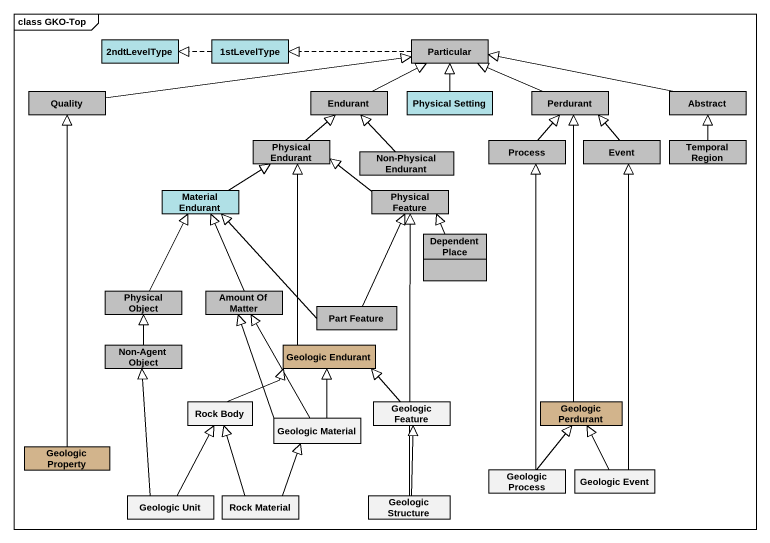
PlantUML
@startuml
mainframe class GKO-Top
hide circle
hide empty members
class "2ndtLevelType" as c2ndtLevelType #B0E0E6
class "1stLevelType" as c1stLevelType #B0E0E6
class Particular #C0C0C0
class Quality #C0C0C0
class Endurant #C0C0C0
class "Physical Setting" as Physical_Setting #B0E0E6
class Perdurant #C0C0C0
class "Abstract" as Abstract_ #C0C0C0
class "Physical Endurant" as Physical_Endurant #C0C0C0
class "Non-Physical Endurant" as Non_Physical_Endurant #C0C0C0
class "Process" as Process_ #C0C0C0
class Event #C0C0C0
class "Temporal Region" as Temporal_Region #C0C0C0
class "Material Endurant" as Material_Endurant #B0E0E6
class "Physical Feature" as Physical_Feature #C0C0C0
class "Dependent Place" as Dependent_Place #C0C0C0
class "Physical Object" as Physical_Object #C0C0C0
class "Amount Of Matter" as Amount_Of_Matter #C0C0C0
class "Part Feature" as Part_Feature #C0C0C0
class "Non-Agent Object" as Non_Agent_Object #C0C0C0
class "Geologic Endurant" as Geologic_Endurant #D2B48C
class "Rock Body" as Rock_Body
class "Geologic Material" as Geologic_Material
class "Geologic Feature" as Geologic_Feature
class "Geologic Perdurant" as Geologic_Perdurant #D2B48C
class "Geologic Property" as Geologic_Property #D2B48C
class "Geologic Process" as Geologic_Process
class "Geologic Event" as Geologic_Event
class "Geologic Unit" as Geologic_Unit
class "Rock Material" as Rock_Material
class "Geologic Structure" as Geologic_Structure
c1stLevelType .left.|> c2ndtLevelType
Particular .left.|> c1stLevelType
Quality -right-|> Particular
Endurant -right-|> Particular
Physical_Setting -up-|> Particular
Perdurant -left-|> Particular
Abstract_ -left-|> Particular
Physical_Endurant -up-|> Endurant
Non_Physical_Endurant -up-|> Endurant
Process_ -up-|> Perdurant
Event -up-|> Perdurant
Temporal_Region -up-|> Abstract_
Material_Endurant -right-|> Physical_Endurant
Physical_Feature -left-|> Physical_Endurant
Dependent_Place -up-|> Physical_Feature
Physical_Object -up-|> Material_Endurant
Amount_Of_Matter -up-|> Material_Endurant
Part_Feature -up-|> Material_Endurant
Part_Feature -up-|> Physical_Feature
Non_Agent_Object -up-|> Physical_Object
Geologic_Endurant -up-|> Physical_Endurant
Rock_Body -right-|> Geologic_Endurant
Geologic_Material -up-|> Amount_Of_Matter
Geologic_Material -up-|> Amount_Of_Matter
Geologic_Material -up-|> Geologic_Endurant
Geologic_Feature -up-|> Geologic_Endurant
Geologic_Perdurant -up-|> Perdurant
Geologic_Property -up-|> Quality
Geologic_Process -up-|> Process_
Geologic_Process -up-|> Geologic_Perdurant
Geologic_Event -up-|> Event
Geologic_Event -up-|> Geologic_Perdurant
Geologic_Unit -up-|> Non_Agent_Object
Geologic_Unit -up-|> Rock_Body
Rock_Material -up-|> Rock_Body
Rock_Material -up-|> Geologic_Material
Geologic_Structure -up-|> Physical_Feature
Geologic_Structure -up-|> Geologic_Feature
@enduml
